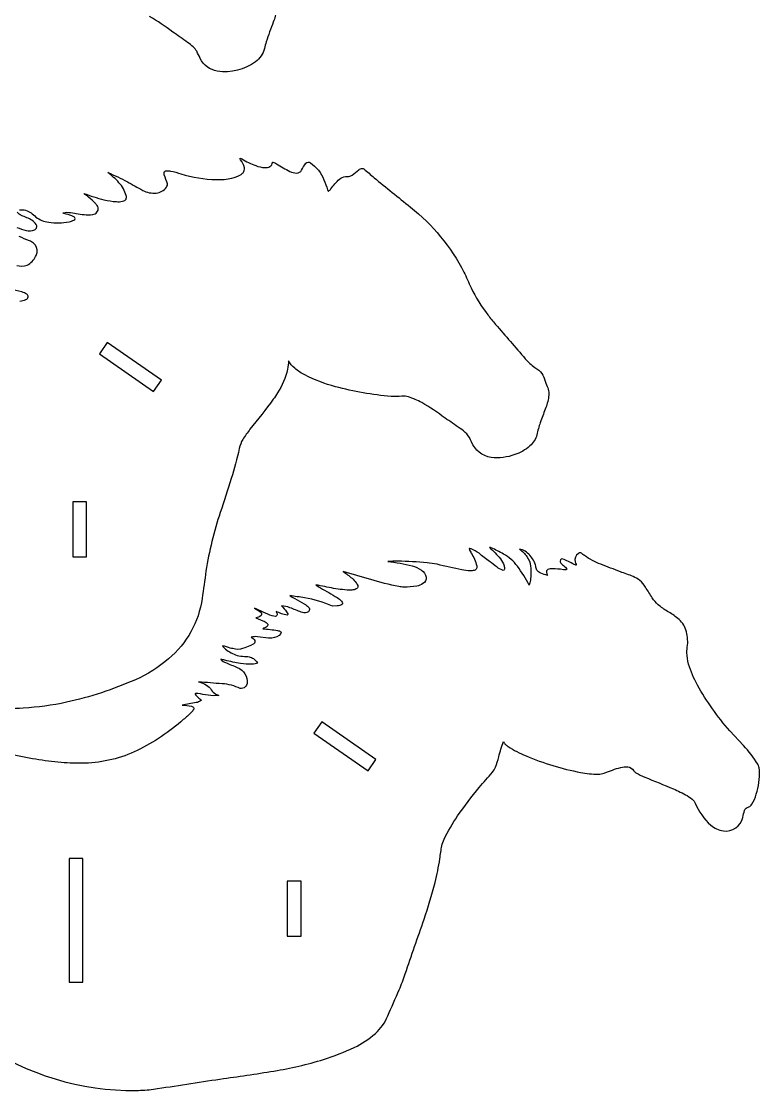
# Model space of a CAD drawing. Extents: x -1625 to 1409, y -1122 to 1412.
# Drawn here: x 764 to 1409, y -367 to 569 of the extents above; entities that cross this region are included whole.
import ezdxf

# ---------------------------------------------------------------- set-up
doc = ezdxf.new("R2010")
doc.units = 0
doc.header["$MEASUREMENT"] = 0
doc.layers.get('0').update_dxf_attribs({"linetype": 'CONTINUOUS'})

msp = doc.modelspace()

# ---------------------------------------------------------------- linework, layer by layer
for points in [[(986.77, 578.72, -0.067632), (984.17, 568.31, 0.014403), (977.98, 551.08, 0.019955), (976.49, 545.18, -0.168065), (968.68, 533.7, -0.202517), (935.25, 525.36, -0.23286), (920.32, 536.52, 0.010477), (917.21, 542.87, 0.083914), (914.23, 546.65, 0.019193), (909.28, 550.58, 0.002948), (896.23, 559.62, 0.030715), (875.87, 573.25, 0.046204)], [(762.34, 404.15, -0.186777), (772.48, 401.47, -0.02424), (776.76, 397.89, 0.130276), (787.88, 393.3, 0.086555), (805.69, 393.62, 0.079177), (809.96, 395.24, 0.209394), (810.95, 396.55, 0.239226), (810.4, 397.63, 0.058865), (807.98, 398.94, 0.019518), (801.54, 400.85, -0.098523), (800.48, 401.36, -0.343301), (800.55, 401.58, -0.098484), (806.94, 401.78, 0.018002), (820.49, 399.79, 0.124855), (828.45, 400.81, 0.480976), (830.22, 407.84, 0.058956), (828.6, 409.89, 0.035816), (822.75, 415.16, -0.008385), (818.53, 418.59, 0.029282), (836.21, 412.97, 0.037364), (847.06, 411.31, 0.061821), (852.34, 411.6, 0.066981), (854.51, 412.42, 0.259611), (855.81, 414.88, 0.078992), (855.64, 416.58, 0.117333), (849.29, 427.91, 0.045163), (839.61, 436.79, -0.020159), (856.62, 428.68, 0.00905), (870.11, 421.19, 0.140381), (881.83, 418.78, 0.21881), (890.8, 424.01, 0.068974), (891.59, 425.69, 0.152527), (891.74, 426.85, -0.004456), (888.92, 434.64, -0.221827), (889.1, 437.73, -0.196112), (890.68, 438.39, -0.064343), (894.45, 438.06, -0.026667), (903.5, 435.66, 0.066542), (934.33, 430.58, 0.058193), (947.99, 431.87, 0.066776), (955.45, 434.81, 0.05342), (957.72, 436.57, 0.231183), (958.87, 440.93, 0.102205), (955.53, 447.98, -0.134891), (955.09, 449.16), (955.21, 449.22, -0.090643), (956.65, 448.69, 0.047758), (968.79, 442.79, 0.064513), (976.88, 441.09, 0.112764), (981.24, 441.93, 0.280718), (983.34, 445.68, -0.297682), (983.77, 445.91, -0.073774), (986.95, 444.47, 0.031909), (998.72, 437.78, 0.087428), (1004.56, 436.26, 0.272896), (1008.93, 438.86, -0.050638), (1012.71, 444.93, -0.362893), (1016.54, 445.28, -0.145702), (1028.42, 430.48, -0.036183), (1031.46, 421.74, 0.159054), (1032.23, 420.5, 0.243187), (1032.47, 420.54, 0.068466), (1034.5, 422.55, -0.050308), (1042.02, 430.96, -0.146785), (1047.15, 433.31, 0.090196), (1050.99, 433.52, 0.075969), (1052.96, 434.45, 0.029521), (1058.79, 439.16, -0.176369), (1061.97, 440.4, -0.128226), (1063.36, 439.91, -0.006362), (1072.24, 432.2, 0.003739), (1104.03, 406.57, -0.108044), (1150.68, 349.78, -0.008303), (1157.02, 336.01, 0.054048), (1171.59, 312.45, 0.014525), (1178.37, 304.05, -0.001522), (1204.33, 274, 0.058439), (1212.74, 266.19, -0.028705), (1216.25, 263.87, -0.109193), (1220.65, 257.82, 0.005173), (1222.92, 251.03, -0.161016), (1224.77, 240.71, -0.05706), (1221.82, 229.95, -0.002049), (1217.41, 218.05, 0.033149), (1214.51, 207.53, -0.147589), (1208.37, 197.7, -0.10387), (1195.18, 190.11, -0.115711), (1174.51, 187.63, -0.26364), (1157.32, 201.27, 0.089938), (1153.19, 208.3, 0.03932), (1147.36, 213.06, 0.002907), (1134.3, 222.06, 0.03057), (1113.9, 235.63, 0.052566), (1102.4, 240.65, 0.100818), (1096.52, 241.19, -0.042068), (1087.09, 241.04, -0.043879), (1038.57, 249.46, -0.046563), (1011.64, 259.76, -0.052272), (1002.92, 265.61, -0.07848), (997.45, 272.27, -0.061574), (996.6, 264.79, -0.084668), (987.76, 244.02, -0.014734), (984.18, 238.57, -0.014936), (963.78, 212.3, 0.024353), (957.51, 203.37, 0.080156), (954.43, 195.38, -0.022763), (947.49, 169.23, -0.00393), (937.83, 139.56, 0.040377), (925.32, 88.31, -0.003881), (921.95, 64.34, -0.1846), (892.69, 11.65, -0.076565), (863.63, -6.72, -0.048038), (803.34, -26.41, -0.039046), (765.66, -31.55, 0.008145), (712.55, -35.79, -0.020963)], [(760.03, 388.68, 0.008322), (768.19, 386.09, 0.159989), (775.6, 386.61, 0.454305), (776.94, 391.39, 0.132084), (773.17, 395.1, 0.032328), (764.16, 399.16, -0.154478), (760.47, 402.14, -0.348708)], [(759.99, 355.63, 0.174076), (768.95, 355.8, 0.165589), (776.45, 363.47, 0.050507), (777.73, 366.83, 0.288207), (774.68, 374.91, 0.073325), (771.05, 377.15, -0.014116), (762.13, 380.82, -0.085903)], [(762.76, 324.32, 0.05601), (768.01, 325.77, 0.243836), (769.95, 327.96, 0.265565), (768.79, 330.31, 0.077449), (764.42, 332.38, -0.005662), (743.98, 337.69, -0.069674)], [(728.82, -324.86, 0.153583), (864.41, -365.83, 0.027756), (879.41, -364.69, 0.002079), (937.58, -355.82, 0.00581), (984.66, -348.85, 0.033332), (1028, -338.74, 0.033552), (1054.83, -328.22, 0.064552), (1073.4, -315.98, 0.110698), (1084.15, -300.6, 0.003123), (1094.18, -277.73, 0.020133), (1099.45, -263.78, -0.002128), (1115.95, -216.16, 0.018421), (1125.53, -183.9, 0.019185), (1129.74, -163.34, -0.018648), (1131.5, -151.81, -0.051371), (1133.46, -146.13, -0.037378), (1145.21, -125.83, -0.023851), (1164.18, -100.93, -0.009852), (1175.59, -87.57, 0.073375), (1178.21, -83.14, 0.034553), (1181.21, -74.03, -0.026228), (1185.29, -60.75, 0.132925), (1187.26, -63.41, 0.039108), (1189.29, -65.03, 0.049596), (1205, -73.21, 0.051377), (1252.68, -87.76, 0.048948), (1268.1, -89.25, 0.063877), (1273.45, -88.35, -0.035399), (1287.8, -83.4, -0.068412), (1293.86, -82.8, -0.250444), (1299.15, -86.39, 0.102595), (1300.99, -87.97, 0.037732), (1308.82, -91.84, -0.00476), (1333.76, -102.13, -0.024305), (1345.76, -108.05, -0.067841), (1351.56, -112.46, -0.096577), (1352.86, -114.6, 0.116518), (1366.48, -133.73, 0.134918), (1377.45, -138.87, 0.390594), (1394.38, -127.02, -0.025243), (1396, -121.14, -0.199844), (1398.29, -118.37, 0.163792), (1401.17, -117.06, 0.0616), (1402.46, -115.55, 0.069806), (1406.27, -106.73, 0.082301), (1409.1, -86.16, 0.04756), (1408.52, -82.81, 0.061784), (1407.49, -80.62, 0.051088), (1395.12, -64.22), (1383.07, -51.28, -0.054218), (1354.82, -11.3, -0.048918), (1347.13, 7.03, -0.061289), (1345.58, 16.86, -0.032733), (1346.18, 23.45, 0.095817), (1344.77, 36.87, 0.144381), (1337.63, 46.96, 0.050689), (1328.51, 53.06, -0.03778), (1320.6, 58.8, -0.063984), (1315.31, 64.95, 0.002447), (1309.39, 74.28, 0.059855), (1304.42, 80.15, 0.071079), (1298.7, 83.5, 0.015825), (1287.47, 87.61, 0.005039), (1270.33, 94.24, -0.0646), (1256.1, 101.87, -0.027554), (1253.52, 103.91, 0.360503), (1250.77, 103.81, 0.308229), (1247.93, 96.26, 0.082346), (1248.86, 94.31, -0.27212), (1248.85, 93.66, -0.257239), (1248.55, 93.59, -0.056424), (1243.21, 96.12, 0.020483), (1238.33, 98.37, 0.057837), (1235.98, 98.88, 0.284132), (1234.76, 96.91, 0.157778), (1235.96, 94.65, 0.028305), (1239.41, 91.64, -0.088737), (1240.7, 90.22, -0.3749), (1240.53, 89.7, -0.108573), (1237.65, 89.53, 0.027384), (1228.02, 90.36, 0.092988), (1224.07, 89.63, 0.359128), (1222.9, 87.19, 0.017607), (1223.7, 84.43, -0.023953), (1217.86, 86.56, -0.127402), (1214.51, 89.1, -0.122746), (1213.54, 92.5, 0.109028), (1211.53, 97.79, 0.110401), (1204.22, 105.58, 0.093668), (1199.29, 107.58, -0.066924), (1205.77, 101.11, -0.126755), (1209.06, 92.52, -0.043125), (1208.85, 80.28, -0.060647), (1207.83, 76.05, 0.038289), (1197.5, 92.6, 0.098612), (1185.38, 103.23, 0.008085), (1174.64, 108.67, 0.067276), (1173.08, 109.03, -0.041285), (1182.67, 98.99, -0.092867), (1185.78, 93.01, -0.055337), (1186.21, 90.12, -0.266115), (1185.63, 89.1, -0.266115), (1184.45, 89.08, -0.076746), (1179.71, 91.74, 0.013032), (1173.01, 96.61, 0.004934), (1163.93, 103.85, 0.063887), (1157.04, 107.69, 0.061865), (1155.65, 108.01, 0.228316), (1155.42, 107.91, 0.228316), (1155.36, 107.67, 0.05765), (1157.19, 104.1, -0.058282), (1162.02, 93.04, -0.206078), (1161.81, 90.53, -0.206078), (1159.84, 88.96, -0.087196), (1156.22, 88.54, -0.046519), (1148.93, 89.43, 0.002434), (1127.34, 94.21, 0.025583), (1118.59, 95.5, 0.022575), (1092.89, 96.91, 0.012708), (1084.3, 96.73, -0.033707), (1105.4, 92.91, -0.080578), (1113.74, 89.23, -0.214232), (1117.72, 82.85, -0.281608), (1114.93, 77.4, -0.115371), (1109.5, 75.18, -0.056117), (1098.22, 74.31, -0.03448), (1093.79, 74.83, -0.022702), (1069.29, 80.82, -0.001426), (1045.09, 87.98, -0.035181), (1052.95, 82.02, -0.035614), (1056.63, 78.15, -0.145757), (1058.07, 74.75, -0.267594), (1056.72, 72.71, -0.104962), (1052.76, 71.75, -0.050352), (1044.67, 72.06, -0.018118), (1036.86, 73.15, -0.009882), (1021.41, 76.4, 0.042433), (1025.32, 73.66, -0.008818), (1040, 65.11, -0.061206), (1043.87, 61.93, -0.089853), (1044.69, 60.44, -0.274847), (1044.14, 59.05, -0.121299), (1040.11, 57.81), (1035.84, 57.54, 0.069334), (1011.56, 64.87, -0.006414), (998.47, 67.05, 0.030572), (1002.93, 64.21), (1011.18, 59.65, -0.067919), (1015.02, 56.72, -0.271226), (1015.61, 53.92, -0.271226), (1013.46, 52.04, -0.163905), (1008.59, 52.41, -0.011706), (998.75, 56.29, 0.09534), (991.39, 57.91, -0.01865), (995.76, 52.76, -0.051187), (996.84, 50.82, -0.228415), (996.8, 50.22, -0.228415), (996.31, 49.87, -0.092589), (991.37, 50.99, 0.011902), (986.63, 52.88, -0.112717), (987.54, 50.06, -0.203022), (987.05, 49.07, -0.203022), (985.99, 48.73, -0.088122), (983.26, 49.15, -0.028039), (975.45, 52.36, 0.010223), (967.75, 55.82, -0.092818), (973.42, 52.04, -0.381729), (973.45, 49.35, -0.118376), (968.99, 47.4), (975.09, 44.92, -0.09391), (978.86, 42.53, -0.218862), (979.37, 41.16, -0.218862), (978.67, 39.88, -0.101608), (974.9, 37.91, -0.024151), (987.95, 36.34, -0.124351), (990.8, 35.16, -0.363467), (990.88, 33.61, -0.187431), (982.86, 29.7, -0.048914), (980.08, 29.66), (970.26, 30.94, 0.063528), (964.96, 30.63, -0.117433), (967.92, 27.6, -0.363368), (967.05, 24.76, -0.05022), (964.98, 23.52, -0.006691), (959.31, 21.33, -0.170079), (951.22, 20.06, -0.030386), (946.6, 21.03, -0.004959), (939.71, 23.05, 0.10624), (943.48, 19.19, 0.094245), (954.1, 14.22, 0.050531), (960.61, 13.69, -0.07361), (965.21, 12.73, -0.082686), (968.2, 10.52, -0.010583), (970.77, 7.78, -0.077733), (965.57, 6.78, -0.044411), (955.6, 7.46, -0.02342), (941.84, 10.36, 0.014748), (938.34, 11.2, 0.100106), (938.68, 10.63, 0.080671), (942.49, 8.31, 0.00444), (952.68, 4.1, -0.337738), (961.33, -10.04, -0.292831), (957.42, -14.21, -0.079998), (955.35, -14.45, 0.103853), (939.51, -10.24, -0.013742), (918.89, -8.45, -0.06244), (925.9, -11.37, -0.111953), (929.99, -15.44, 0.130353), (934.01, -19.26, 0.034751), (936.55, -20.4, -0.06953), (927.14, -20.21, -0.006892), (918.31, -18.73, 0.056261), (916.09, -18.74, 0.403032), (915.89, -19.35, 0.086149), (918.41, -22.09, -0.00806), (921.34, -24.46, -0.102582), (920.69, -25.18, -0.100159), (916.79, -26.7, -0.020424), (910.64, -27.77, 0.024962), (904.5, -28.89, -0.032074), (912.76, -29.88, -0.179452), (914.52, -30.99, -0.231944), (914.63, -32.29, -0.097542), (912.71, -35.18, -0.027048), (905.54, -41.55, -0.067942), (865.29, -68.55, -0.103683), (819.57, -79.66, -0.032621), (798.69, -79.08, -0.019425), (776.67, -76.24, -0.000542), (730.28, -67.74, 0.029527)]]:
    msp.add_lwpolyline(points, format="xyb")
for points in [[(886.33, 255.24), (839.02, 288.09), (832.17, 278.23), (879.49, 245.38)], [(820.93, 148.75), (808.93, 148.75), (808.93, 100.75), (820.93, 100.75)], [(1073.8, -76.38), (1026.49, -43.52), (1019.64, -53.38), (1066.95, -86.23)], [(817.7, -163), (805.7, -163), (805.7, -271), (817.7, -271)], [(1008.39, -182.86), (996.39, -182.86), (996.39, -230.86), (1008.39, -230.86)]]:
    msp.add_lwpolyline(points, close=True)

doc.saveas('drawing.dxf')
